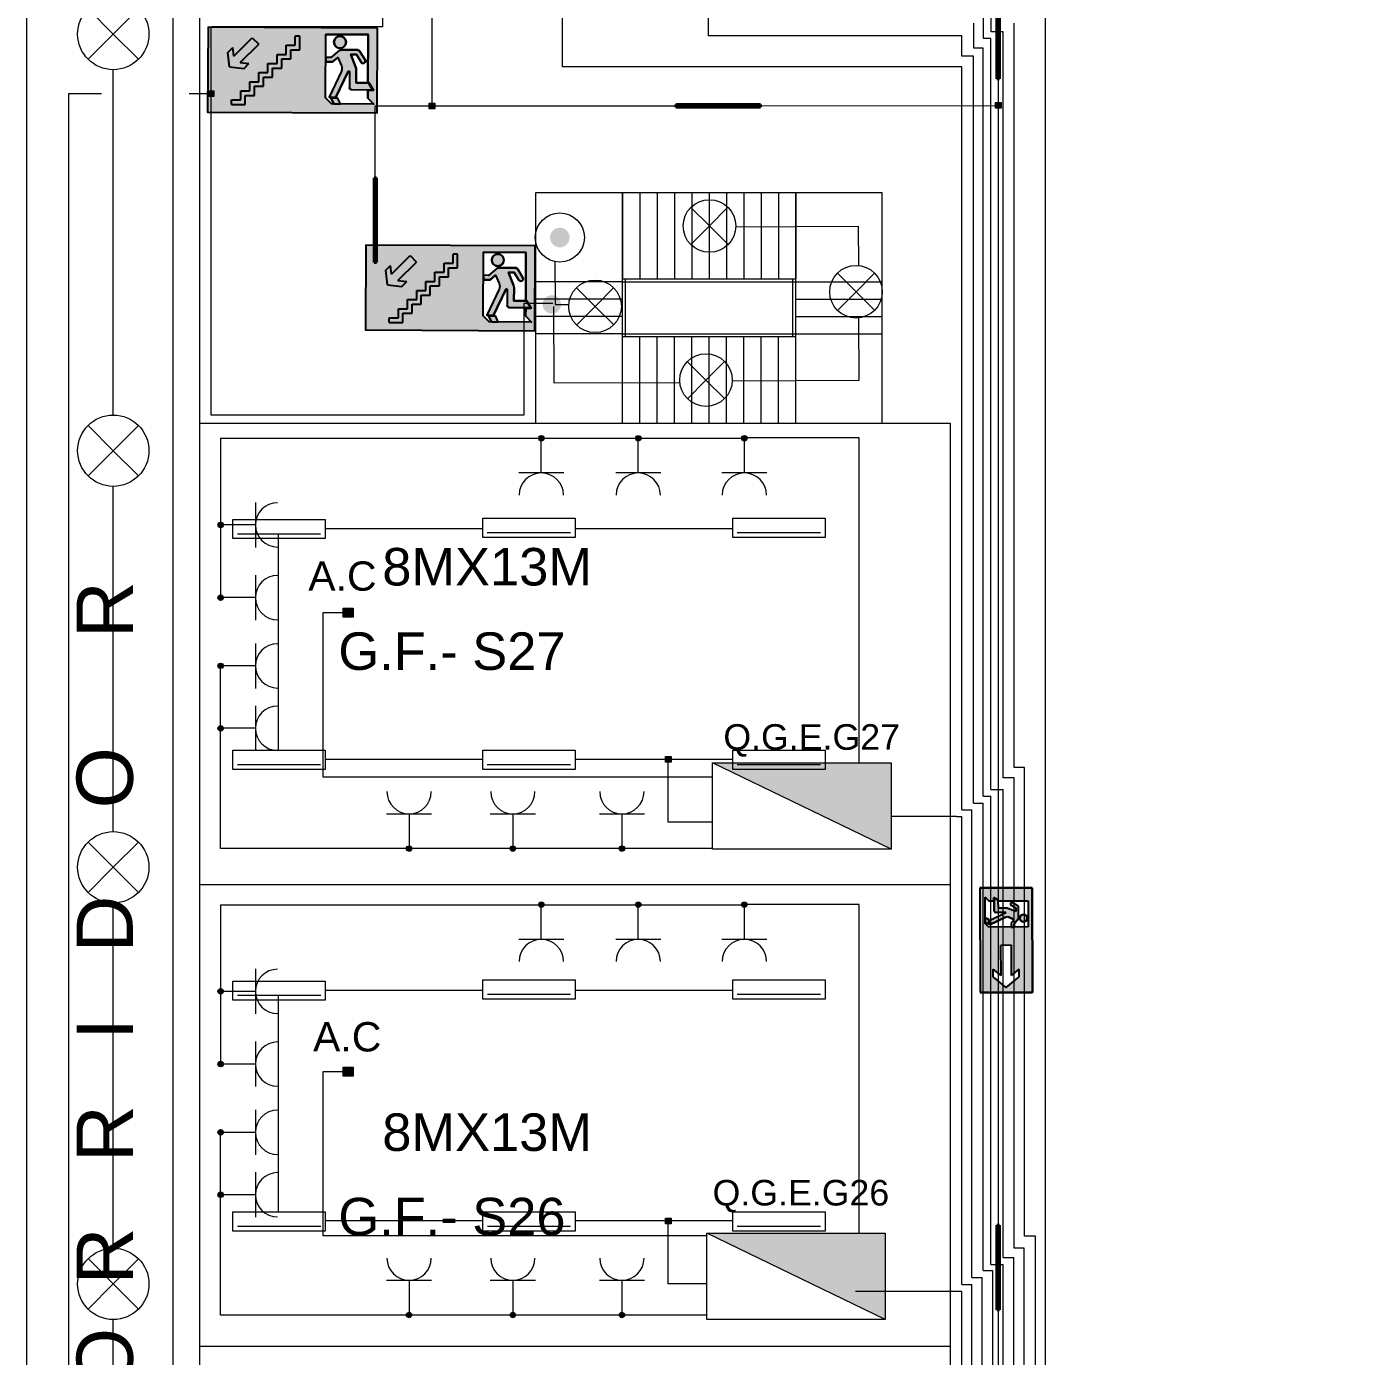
# Model space of a CAD drawing. Extents: x -17539 to 1421, y -3169 to 802964.
# Drawn here: x 50.13 to 73.29, y 329.2 to 352.24 of the extents above; entities that cross this region are included whole.
import ezdxf
from ezdxf.enums import TextEntityAlignment as Align

# ---------------------------------------------------------------- set-up
doc = ezdxf.new("R2010")
doc.units = 0
doc.header["$LTSCALE"] = 25
doc.header["$MEASUREMENT"] = 0
doc.linetypes.add('DASHED2', pattern=[0.375, 0.25, -0.125])
doc.layers.get('0').update_dxf_attribs({"lineweight": 9})
for name, color, linetype, lineweight in [('Iluminação', 10, 'Continuous', 9), ('Quadros', 50, 'Continuous', 9), ('www.cadblocksfree.com', 7, 'Continuous', 9)]:
    doc.layers.add(name, color=color, linetype=linetype, lineweight=lineweight)
doc.layers.add('Simbologia de Emergência', color=6, linetype='Continuous')
doc.layers.add('Tomadas', color=3, linetype='Continuous', lineweight=9, true_color=0x00f500)
doc.styles.add('ROMANS', font='arial.ttf')
doc.styles.get("Standard").update_dxf_attribs({"font": 'arial.ttf'})

# ---------------------------------------------------------------- blocks, each defined once
blk = doc.blocks.new('Iluminárias 1')
at = {"layer": 'Iluminação'}
blk.add_line((0.079, 0.079), (1.521, 0.079), dxfattribs=at)
blk.add_lwpolyline([(0, 0), (1.6, 0), (1.6, 0.332), (0, 0.332)], close=True, dxfattribs=at)
blk = doc.blocks.new('Ponto de Luz')
for q in [(-0.437, 0.437), (0.438, 0.436), (-0.438, -0.436), (0.437, -0.437)]:
    blk.add_line((0, 0), q)
blk.add_circle((0, 0), 0.618)
blk = doc.blocks.new('Luminária 4')
at = {"layer": 'Iluminação', "lineweight": 40}
for p, q in [((0.733, 0.043), (-0.734, 0.043)), ((-0.734, 0.043), (-0.734, 0)), ((-0.734, 0), (0.733, 0)), ((0.733, 0), (0.733, 0.043))]:
    blk.add_line(p, q, dxfattribs=at)
at = {"layer": 'Iluminação', "lineweight": 30}
blk.add_line((-0.667, 0.008), (0.679, 0.008), dxfattribs=at)
blk = doc.blocks.new('Caixa de Derivação')
at = {"layer": 'Iluminação'}
h = blk.add_hatch(color=256, dxfattribs=at)
h.dxf.hatch_style = 1
h.paths.add_polyline_path([(0.052, 0.051), (-0.048, 0.051), (-0.048, -0.049), (0.052, -0.049)])
blk.add_lwpolyline([(-0.048, 0.051), (0.052, 0.051), (0.052, -0.049), (-0.048, -0.049)], close=True, dxfattribs=at)
blk = doc.blocks.new('Parte Lima 2')
at = {"layer": 'Iluminação'}
for p, q in [((3.166, 56.778), (3.166, 54.871)), ((0.194, 53.708), (0.194, 54.871)), ((3.166, 54.871), (0.213, 54.871)), ((-1.703, 53.708), (-2.276, 53.708)), ((-2.276, 53.708), (-2.276, -11.552)), ((0.194, 53.708), (-0.187, 53.708)), ((0.194, 48.137), (0.194, 53.708)), ((6.112, 50.077), (5.614, 50.077)), ((5.614, 50.077), (5.614, 48.137)), ((5.614, 48.137), (0.194, 48.137))]:
    blk.add_line(p, q, dxfattribs=at)
blk.add_blockref('Caixa de Derivação', (0.188, 53.711), dxfattribs=at)
blk = doc.blocks.new('emergencia seta')
at = {"layer": 'Simbologia de Emergência'}
h = blk.add_hatch(color=98, dxfattribs=at)
h.paths.add_polyline_path([(1.001, 0.298), (0.094, 0.296), (-0.813, 0.294), (-0.811, -0.613), (1.003, -0.609)])
h.paths.add_polyline_path([(-0.131, -0.455), (-0.195, -0.52), (-0.649, -0.521), (-0.585, -0.456), (-0.585, -0.371), (-0.643, -0.371), (-0.595, -0.289), (-0.585, -0.289), (-0.587, 0.224), (-0.133, 0.225)], flags=16)
h.paths.add_polyline_path([(-0.372, -0.172, 0.038289), (-0.372, -0.171)], flags=0)
h.paths.add_polyline_path([(0.186, -0.248), (0.185, -0.067), (0.706, -0.066), (0.597, 0.07), (0.733, 0.07), (0.915, -0.156), (0.734, -0.383), (0.598, -0.383), (0.706, -0.247)], flags=16)
h.paths.add_polyline_path([(-0.349, 0.142, -1), (-0.221, 0.142, -1)], flags=0)
h.paths.add_polyline_path([(-0.188, -0.455), (-0.261, -0.455), (-0.291, -0.52), (-0.218, -0.52)], flags=16)
h.paths.add_polyline_path([(-0.3, -0.17, -0.215507), (-0.301, -0.11), (-0.263, -0.02), (-0.204, -0.069), (-0.132, -0.069), (-0.132, -0.021), (-0.187, -0.021), (-0.277, 0.054, 0.148058), (-0.294, 0.059), (-0.473, 0.059, 0.263654), (-0.498, 0.044), (-0.553, -0.048, 1), (-0.512, -0.072), (-0.462, 0.011), (-0.399, 0.011), (-0.454, -0.127, 0.095479), (-0.459, -0.154), (-0.459, -0.293), (-0.592, -0.294), (-0.635, -0.366), (-0.409, -0.366, 0.414214), (-0.386, -0.343), (-0.387, -0.173, -0.740976), (-0.372, -0.172), (-0.241, -0.446), (-0.169, -0.446)], flags=0)
for p, q in [((-0.813, 0.294), (1.001, 0.298)), ((-0.811, -0.613), (-0.813, 0.294)), ((1.001, 0.298), (1.003, -0.609)), ((1.001, 0.298), (1.001, 0.298)), ((1.001, 0.298), (1.003, -0.609)), ((1.001, 0.298), (1.001, 0.298))]:
    blk.add_line(p, q, dxfattribs=at)
at = {"layer": 'Simbologia de Emergência', "color": 7, "linetype": 'ByBlock', "lineweight": -2, "true_color": 0xffffff}
for p, q in [((1.001, 0.298), (-0.813, 0.294)), ((-0.813, 0.294), (-0.811, -0.613)), ((1.003, -0.609), (1.001, 0.298)), ((1.003, -0.609), (1.001, 0.298)), ((-0.587, 0.224), (-0.133, 0.225)), ((-0.587, 0.224), (-0.133, 0.225)), ((-0.587, 0.224), (-0.133, 0.225)), ((-0.585, -0.289), (-0.587, 0.224)), ((-0.585, -0.289), (-0.587, 0.224)), ((-0.585, -0.289), (-0.587, 0.224)), ((-0.498, 0.044), (-0.553, -0.048)), ((-0.498, 0.044), (-0.553, -0.048)), ((-0.498, 0.044), (-0.553, -0.048)), ((-0.512, -0.072), (-0.462, 0.011)), ((-0.512, -0.072), (-0.462, 0.011)), ((-0.512, -0.072), (-0.462, 0.011)), ((-0.294, 0.059), (-0.473, 0.059)), ((-0.294, 0.059), (-0.473, 0.059)), ((-0.294, 0.059), (-0.473, 0.059)), ((-0.462, 0.011), (-0.399, 0.011)), ((-0.462, 0.011), (-0.399, 0.011)), ((-0.462, 0.011), (-0.399, 0.011)), ((-0.399, 0.011), (-0.454, -0.127)), ((-0.399, 0.011), (-0.454, -0.127)), ((-0.399, 0.011), (-0.454, -0.127)), ((-0.349, 0.142), (-0.349, 0.142)), ((-0.277, 0.054), (-0.187, -0.021)), ((-0.277, 0.054), (-0.187, -0.021)), ((-0.187, -0.021), (-0.277, 0.054)), ((-0.133, 0.225), (-0.131, -0.455)), ((0.706, -0.066), (0.597, 0.07)), ((0.733, 0.07), (0.597, 0.07)), ((0.915, -0.156), (0.733, 0.07)), ((-0.459, -0.154), (-0.459, -0.293)), ((-0.459, -0.154), (-0.459, -0.293)), ((-0.459, -0.154), (-0.459, -0.293)), ((-0.387, -0.173), (-0.386, -0.343)), ((-0.387, -0.173), (-0.386, -0.343)), ((-0.386, -0.343), (-0.387, -0.173)), ((-0.372, -0.171), (-0.372, -0.172)), ((-0.372, -0.172), (-0.241, -0.446)), ((-0.372, -0.172), (-0.241, -0.446)), ((-0.372, -0.172), (-0.372, -0.172)), ((-0.372, -0.172), (-0.241, -0.446)), ((-0.263, -0.02), (-0.301, -0.11)), ((-0.263, -0.02), (-0.301, -0.11)), ((-0.301, -0.11), (-0.263, -0.02)), ((-0.3, -0.17), (-0.169, -0.446)), ((-0.3, -0.17), (-0.169, -0.446)), ((-0.169, -0.446), (-0.3, -0.17)), ((-0.263, -0.02), (-0.204, -0.069)), ((-0.263, -0.02), (-0.204, -0.069)), ((-0.263, -0.02), (-0.204, -0.069)), ((-0.263, -0.02), (-0.263, -0.02)), ((-0.204, -0.069), (-0.132, -0.069)), ((-0.204, -0.069), (-0.132, -0.069)), ((-0.204, -0.069), (-0.132, -0.069)), ((-0.187, -0.021), (-0.132, -0.021)), ((-0.187, -0.021), (-0.132, -0.021)), ((-0.132, -0.021), (-0.187, -0.021)), ((-0.132, -0.069), (-0.132, -0.021)), ((0.706, -0.066), (0.185, -0.067)), ((0.185, -0.067), (0.186, -0.248)), ((0.915, -0.156), (0.734, -0.383)), ((-0.585, -0.456), (-0.649, -0.521)), ((-0.585, -0.456), (-0.649, -0.521)), ((-0.649, -0.521), (-0.585, -0.456)), ((-0.595, -0.289), (-0.643, -0.371)), ((-0.595, -0.289), (-0.643, -0.371)), ((-0.643, -0.371), (-0.595, -0.289)), ((-0.585, -0.371), (-0.643, -0.371)), ((-0.585, -0.371), (-0.643, -0.371)), ((-0.585, -0.371), (-0.643, -0.371)), ((-0.592, -0.294), (-0.635, -0.366)), ((-0.592, -0.294), (-0.635, -0.366)), ((-0.592, -0.294), (-0.635, -0.366)), ((-0.409, -0.366), (-0.635, -0.366)), ((-0.409, -0.366), (-0.635, -0.366)), ((-0.635, -0.366), (-0.409, -0.366)), ((-0.585, -0.289), (-0.595, -0.289)), ((-0.585, -0.289), (-0.595, -0.289)), ((-0.595, -0.289), (-0.585, -0.289)), ((-0.459, -0.293), (-0.592, -0.294)), ((-0.459, -0.293), (-0.592, -0.294)), ((-0.459, -0.293), (-0.592, -0.294)), ((-0.585, -0.456), (-0.585, -0.371)), ((-0.585, -0.456), (-0.585, -0.371)), ((-0.585, -0.456), (-0.585, -0.371)), ((-0.291, -0.52), (-0.261, -0.455)), ((-0.291, -0.52), (-0.261, -0.455)), ((-0.261, -0.455), (-0.291, -0.52)), ((-0.188, -0.455), (-0.261, -0.455)), ((-0.188, -0.455), (-0.261, -0.455)), ((-0.188, -0.455), (-0.261, -0.455)), ((-0.169, -0.446), (-0.241, -0.446)), ((-0.169, -0.446), (-0.241, -0.446)), ((-0.241, -0.446), (-0.169, -0.446)), ((-0.218, -0.52), (-0.188, -0.455)), ((-0.218, -0.52), (-0.188, -0.455)), ((-0.218, -0.52), (-0.188, -0.455)), ((-0.131, -0.455), (-0.195, -0.52)), ((-0.131, -0.455), (-0.195, -0.52)), ((-0.131, -0.455), (-0.195, -0.52)), ((-0.188, -0.455), (-0.188, -0.455)), ((-0.131, -0.455), (-0.131, -0.455)), ((0.706, -0.247), (0.186, -0.248)), ((0.706, -0.247), (0.598, -0.383)), ((0.734, -0.383), (0.598, -0.383)), ((-0.811, -0.613), (1.003, -0.609)), ((-0.195, -0.52), (-0.649, -0.521)), ((-0.291, -0.52), (-0.218, -0.52))]:
    blk.add_line(p, q, dxfattribs=at)
blk.add_circle((-0.285, 0.142), 0.0645, dxfattribs=at)
blk.add_circle((-0.285, 0.142), 0.0645, dxfattribs=at)
for centre, radius, start, end in [((-0.473, 0.029), 0.0296, 90.1318, 149.2124), ((-0.473, 0.029), 0.0296, 90.1318, 149.2123), ((-0.473, 0.029), 0.0296, 90.1318, 149.2123), ((-0.285, 0.142), 0.0645, 0.1318, 180.1318), ((-0.285, 0.142), 0.0645, 180.1318, 0.1318), ((-0.294, 0.03), 0.0296, 56.444, 90.1318), ((-0.294, 0.03), 0.0296, 56.4442, 90.1318), ((-0.294, 0.03), 0.0296, 56.4442, 90.1318), ((-0.532, -0.06), 0.024, 149.2124, 329.2124), ((-0.532, -0.06), 0.024, 149.2123, 329.2123), ((-0.532, -0.06), 0.024, 149.2123, 329.2123), ((-0.387, -0.154), 0.0726, 158.3161, 180.1318), ((-0.387, -0.154), 0.0726, 158.3158, 180.1318), ((-0.387, -0.154), 0.0726, 158.3158, 180.1318), ((-0.379, -0.174), 0.00779, 21.0343, 167.1846), ((-0.379, -0.174), 0.00779, 21.0343, 167.1846), ((-0.379, -0.174), 0.00779, 21.0343, 167.1846), ((-0.379, -0.174), 0.00779, 21.0343, 29.8052), ((-0.234, -0.138), 0.0726, 156.7728, 205.4198), ((-0.234, -0.138), 0.0726, 156.7731, 205.4198), ((-0.234, -0.138), 0.0726, 156.7731, 205.4198), ((-0.409, -0.343), 0.0227, 270.1318, 0.1318), ((-0.409, -0.343), 0.0227, 270.1318, 0.1318), ((-0.409, -0.343), 0.0227, 270.1318, 0.1318)]:
    blk.add_arc(centre, radius, start, end, dxfattribs=at)
blk = doc.blocks.new('quadro eletrico')
h = blk.add_hatch(color=256)
h.dxf.hatch_style = 1
h.paths.add_polyline_path([(1.839, -0.788), (-1.457, 0.809), (-1.457, -0.788)])
blk.add_line((-1.457, 0.809), (1.839, -0.788))
blk.add_lwpolyline([(-1.457, 0.809), (1.839, 0.809), (1.839, -0.788), (-1.457, -0.788)], close=True)
blk = doc.blocks.new('Quadro')
at = {"xscale": 0.6593095434044552, "yscale": 0.6593095434044552, "zscale": 0.6593095434044552}
blk.add_blockref('quadro eletrico', (-0.091, 0.017), dxfattribs=at)
blk = doc.blocks.new('Tomada')
for p, q in [((0, 0.632), (0, 0)), ((0, 0), (-0.975, 0)), ((0, 0), (0, -0.632))]:
    blk.add_line(p, q)
blk.add_arc((0.622, 0), 0.622, 90, 270)
blk = doc.blocks.new('Emergencia escadas')
at = {"layer": 'Simbologia de Emergência'}
h = blk.add_hatch(color=98, dxfattribs=at)
h.paths.add_polyline_path([(0.851, -0.403), (0.847, 0.45), (-0.858, 0.442), (-0.854, -0.411)])
h.paths.add_polyline_path([(-0.335, -0.261), (-0.395, -0.322), (-0.821, -0.324), (-0.761, -0.263), (-0.762, -0.183), (-0.817, -0.183), (-0.771, -0.106), (-0.762, -0.106), (-0.764, 0.376), (-0.338, 0.378)], flags=16)
h.paths.add_polyline_path([(-0.541, 0.299, -1), (-0.42, 0.3, -1)], flags=0)
h.paths.add_polyline_path([(-0.388, -0.261), (-0.417, -0.322), (-0.485, -0.322), (-0.457, -0.261)], flags=0)
h.paths.add_polyline_path([(-0.37, -0.253), (-0.438, -0.253), (-0.562, 0.006, 0.863739), (-0.576, 0), (-0.575, -0.156, -0.414214), (-0.596, -0.178), (-0.809, -0.179), (-0.768, -0.11), (-0.643, -0.11), (-0.644, 0.021, -0.095479), (-0.639, 0.046), (-0.588, 0.176), (-0.647, 0.176), (-0.693, 0.098, -1), (-0.732, 0.121), (-0.681, 0.207, -0.263654), (-0.657, 0.221), (-0.479, 0.222), (-0.388, 0.146), (-0.337, 0.147), (-0.337, 0.102), (-0.404, 0.101), (-0.459, 0.147), (-0.495, 0.063, 0.215507), (-0.494, 0.007)], flags=0)
for p, q in [((-0.854, -0.411), (-0.858, 0.442)), ((-0.764, 0.376), (-0.338, 0.378)), ((-0.762, -0.106), (-0.764, 0.376)), ((-0.681, 0.207), (-0.732, 0.121)), ((-0.693, 0.098), (-0.647, 0.176)), ((-0.489, 0.222), (-0.657, 0.221)), ((-0.647, 0.176), (-0.588, 0.176)), ((-0.588, 0.176), (-0.639, 0.046)), ((-0.459, 0.147), (-0.495, 0.063)), ((-0.473, 0.217), (-0.388, 0.146)), ((-0.459, 0.147), (-0.404, 0.101)), ((-0.388, 0.146), (-0.337, 0.147)), ((-0.644, 0.021), (-0.643, -0.11)), ((-0.576, 0.004), (-0.575, -0.156)), ((-0.562, 0.005), (-0.438, -0.253)), ((-0.494, 0.007), (-0.37, -0.253)), ((-0.404, 0.101), (-0.337, 0.102)), ((-0.771, -0.106), (-0.817, -0.183)), ((-0.768, -0.11), (-0.809, -0.179)), ((-0.762, -0.106), (-0.771, -0.106)), ((-0.643, -0.11), (-0.768, -0.11)), ((-0.761, -0.263), (-0.821, -0.324)), ((-0.762, -0.183), (-0.817, -0.183)), ((-0.596, -0.178), (-0.809, -0.179)), ((-0.761, -0.263), (-0.762, -0.183)), ((-0.485, -0.322), (-0.457, -0.261)), ((-0.388, -0.261), (-0.457, -0.261)), ((-0.37, -0.253), (-0.438, -0.253)), ((-0.417, -0.322), (-0.388, -0.261)), ((-0.335, -0.261), (-0.395, -0.322)), ((0.851, -0.403), (-0.854, -0.411))]:
    blk.add_line(p, q, dxfattribs=at)
at = {"layer": 'Simbologia de Emergência', "color": 7, "true_color": 0xffffff}
for p, q in [((-0.077, 0.222), (-0.077, 0.36)), ((-0.077, 0.36), (-0.031, 0.36)), ((-0.031, 0.268), (-0.031, 0.36)), ((0.402, 0.344), (0.337, 0.28)), ((0.523, 0.094), (0.337, 0.28)), ((0.588, 0.158), (0.402, 0.344)), ((0.014, 0.222), (-0.077, 0.222)), ((0.06, 0.268), (-0.031, 0.268)), ((0.014, 0.131), (0.014, 0.222)), ((0.06, 0.177), (0.06, 0.268)), ((0.152, 0.177), (0.06, 0.177)), ((0.152, 0.085), (0.152, 0.177)), ((0.588, 0.158), (0.597, 0.246)), ((0.646, 0.197), (0.597, 0.246)), ((0.63, 0.052), (0.646, 0.197)), ((0.106, 0.131), (0.014, 0.131)), ((0.106, 0.039), (0.106, 0.131)), ((0.198, 0.039), (0.106, 0.039)), ((0.244, 0.085), (0.152, 0.085)), ((0.198, -0.053), (0.198, 0.039)), ((0.244, -0.007), (0.244, 0.085)), ((0.523, 0.094), (0.435, 0.084)), ((0.484, 0.035), (0.435, 0.084)), ((0.63, 0.052), (0.484, 0.035)), ((0.289, -0.053), (0.198, -0.053)), ((0.335, -0.007), (0.244, -0.007)), ((0.289, -0.144), (0.289, -0.053)), ((0.335, -0.098), (0.335, -0.007)), ((0.427, -0.098), (0.335, -0.098)), ((0.427, -0.19), (0.427, -0.098)), ((0.381, -0.144), (0.289, -0.144)), ((0.381, -0.236), (0.381, -0.144)), ((0.473, -0.236), (0.381, -0.236)), ((0.518, -0.19), (0.427, -0.19)), ((0.473, -0.327), (0.473, -0.236)), ((0.518, -0.282), (0.518, -0.19)), ((0.61, -0.327), (0.473, -0.327)), ((0.61, -0.281), (0.518, -0.282)), ((0.61, -0.327), (0.61, -0.281))]:
    blk.add_line(p, q, dxfattribs=at)
for points in [[(-0.858, 0.442), (0.847, 0.45), (0.851, -0.403), (-0.854, -0.411), (-0.858, 0.442)], [(-0.335, -0.261), (-0.338, 0.378), (-0.764, 0.376), (-0.762, -0.106), (-0.771, -0.106), (-0.817, -0.183), (-0.762, -0.183), (-0.761, -0.263), (-0.821, -0.324), (-0.395, -0.322), (-0.335, -0.261)], [(-0.457, -0.261), (-0.388, -0.261), (-0.417, -0.322), (-0.485, -0.322), (-0.457, -0.261)]]:
    blk.add_lwpolyline(points, close=True, dxfattribs=at)
for points in [[(-0.42, 0.3, 1), (-0.541, 0.299, 1), (-0.42, 0.3, 1)], [(-0.562, 0.005, 0.740976), (-0.576, 0.004), (-0.575, -0.156, -0.414214), (-0.596, -0.178), (-0.809, -0.179), (-0.768, -0.11), (-0.643, -0.11), (-0.644, 0.021, -0.095479), (-0.639, 0.046), (-0.588, 0.176), (-0.647, 0.176), (-0.693, 0.098, -1), (-0.732, 0.121), (-0.681, 0.207, -0.263654), (-0.657, 0.221), (-0.489, 0.222, -0.148058), (-0.473, 0.217), (-0.388, 0.146), (-0.337, 0.147), (-0.337, 0.102), (-0.404, 0.101), (-0.459, 0.147), (-0.495, 0.063, 0.215507), (-0.494, 0.007), (-0.37, -0.253), (-0.438, -0.253), (-0.562, 0.005, 0.740976)]]:
    blk.add_lwpolyline(points, format="xyb", close=True, dxfattribs=at)
at = {"layer": 'Simbologia de Emergência'}
blk.add_lwpolyline([(-0.562, 0.005, 0.038289), (-0.562, 0.006), (-0.562, 0.005, 0.038289)], format="xyb", close=True, dxfattribs=at)
blk.add_circle((-0.481, 0.299), 0.0606, dxfattribs=at)
for centre, radius, start, end in [((-0.657, 0.193), 0.0278, 90.2651, 149.3457), ((-0.489, 0.194), 0.0278, 56.5773, 90.2651), ((-0.713, 0.109), 0.0225, 149.3457, 329.3457), ((-0.576, 0.021), 0.0682, 158.4494, 180.2651), ((-0.568, 0.002), 0.00733, 21.1676, 167.3179), ((-0.432, 0.036), 0.0682, 156.9061, 205.5531), ((-0.596, -0.156), 0.0213, 270.2651, 0.2651)]:
    blk.add_arc(centre, radius, start, end, dxfattribs=at)

msp = doc.modelspace()

# ---------------------------------------------------------------- hatches: boundary and pattern name
at = {"layer": 'Iluminação'}
h = msp.add_hatch(color=256, dxfattribs=at)
h.dxf.hatch_style = 1
h.paths.add_polyline_path([(59.367, 348.757, 1), (59.369, 348.417, 1)])
h = msp.add_hatch(color=256, dxfattribs=at)
h.dxf.hatch_style = 1
h.paths.add_polyline_path([(59.229, 347.587, 1), (59.231, 347.268, 1)])
at = {"layer": 'Tomadas'}
h = msp.add_hatch(color=256, dxfattribs=at)
h.dxf.hatch_style = 1
h.paths.add_polyline_path([(59.095, 345.109, 1), (59.002, 345.109, 1)])
h = msp.add_hatch(color=256, dxfattribs=at)
h.dxf.hatch_style = 1
h.paths.add_polyline_path([(59.095, 345.109, 1), (59.002, 345.109, 1)])
h = msp.add_hatch(color=256, dxfattribs=at)
h.dxf.hatch_style = 1
h.paths.add_polyline_path([(59.095, 345.109, 1), (59.002, 345.109, 1)])
h = msp.add_hatch(color=256, dxfattribs=at)
h.dxf.hatch_style = 1
h.paths.add_polyline_path([(59.095, 345.109, 1), (59.002, 345.109, 1)])
h = msp.add_hatch(color=256, dxfattribs=at)
h.dxf.hatch_style = 1
h.paths.add_polyline_path([(60.775, 345.109, 1), (60.682, 345.109, 1)])
h = msp.add_hatch(color=256, dxfattribs=at)
h.dxf.hatch_style = 1
h.paths.add_polyline_path([(60.775, 345.109, 1), (60.682, 345.109, 1)])
h = msp.add_hatch(color=256, dxfattribs=at)
h.dxf.hatch_style = 1
h.paths.add_polyline_path([(60.775, 345.109, 1), (60.682, 345.109, 1)])
h = msp.add_hatch(color=256, dxfattribs=at)
h.dxf.hatch_style = 1
h.paths.add_polyline_path([(60.775, 345.109, 1), (60.682, 345.109, 1)])
h = msp.add_hatch(color=256, dxfattribs=at)
h.dxf.hatch_style = 1
h.paths.add_polyline_path([(62.519, 345.109, 1), (62.612, 345.109, 1)])
h = msp.add_hatch(color=256, dxfattribs=at)
h.dxf.hatch_style = 1
h.paths.add_polyline_path([(62.519, 345.109, 1), (62.612, 345.109, 1)])
h = msp.add_hatch(color=256, dxfattribs=at)
h.dxf.hatch_style = 1
h.paths.add_polyline_path([(62.519, 345.109, 1), (62.612, 345.109, 1)])
h = msp.add_hatch(color=256, dxfattribs=at)
h.dxf.hatch_style = 1
h.paths.add_polyline_path([(62.519, 345.109, 1), (62.612, 345.109, 1)])
h = msp.add_hatch(color=256, dxfattribs=at)
h.dxf.hatch_style = 1
h.paths.add_polyline_path([(53.54, 343.607, 1), (53.446, 343.607, 1)])
h = msp.add_hatch(color=256, dxfattribs=at)
h.dxf.hatch_style = 1
h.paths.add_polyline_path([(53.54, 343.607, 1), (53.446, 343.607, 1)])
h = msp.add_hatch(color=256, dxfattribs=at)
h.dxf.hatch_style = 1
h.paths.add_polyline_path([(53.54, 343.607, 1), (53.446, 343.607, 1)])
h = msp.add_hatch(color=256, dxfattribs=at)
h.dxf.hatch_style = 1
h.paths.add_polyline_path([(53.54, 343.607, 1), (53.446, 343.607, 1)])
h = msp.add_hatch(color=256, dxfattribs=at)
h.dxf.hatch_style = 1
h.paths.add_polyline_path([(53.54, 342.346, 1), (53.446, 342.346, 1)])
h = msp.add_hatch(color=256, dxfattribs=at)
h.dxf.hatch_style = 1
h.paths.add_polyline_path([(53.54, 342.346, 1), (53.446, 342.346, 1)])
h = msp.add_hatch(color=256, dxfattribs=at)
h.dxf.hatch_style = 1
h.paths.add_polyline_path([(53.54, 342.346, 1), (53.446, 342.346, 1)])
h = msp.add_hatch(color=256, dxfattribs=at)
h.dxf.hatch_style = 1
h.paths.add_polyline_path([(53.54, 342.346, 1), (53.446, 342.346, 1)])
h = msp.add_hatch(color=256, dxfattribs=at)
h.dxf.hatch_style = 1
h.paths.add_polyline_path([(55.614, 342.162), (55.614, 342.005), (55.788, 342.005), (55.788, 342.162)])
h = msp.add_hatch(color=256, dxfattribs=at)
h.dxf.hatch_style = 1
h.paths.add_polyline_path([(53.54, 341.164, 1), (53.446, 341.164, 1)])
h = msp.add_hatch(color=256, dxfattribs=at)
h.dxf.hatch_style = 1
h.paths.add_polyline_path([(53.54, 341.164, 1), (53.446, 341.164, 1)])
h = msp.add_hatch(color=256, dxfattribs=at)
h.dxf.hatch_style = 1
h.paths.add_polyline_path([(53.54, 341.164, 1), (53.446, 341.164, 1)])
h = msp.add_hatch(color=256, dxfattribs=at)
h.dxf.hatch_style = 1
h.paths.add_polyline_path([(53.54, 341.164, 1), (53.446, 341.164, 1)])
h = msp.add_hatch(color=256, dxfattribs=at)
h.dxf.hatch_style = 1
h.paths.add_polyline_path([(53.54, 340.082, 1), (53.446, 340.082, 1)])
h = msp.add_hatch(color=256, dxfattribs=at)
h.dxf.hatch_style = 1
h.paths.add_polyline_path([(53.54, 340.082, 1), (53.446, 340.082, 1)])
h = msp.add_hatch(color=256, dxfattribs=at)
h.dxf.hatch_style = 1
h.paths.add_polyline_path([(53.54, 340.082, 1), (53.446, 340.082, 1)])
h = msp.add_hatch(color=256, dxfattribs=at)
h.dxf.hatch_style = 1
h.paths.add_polyline_path([(53.54, 340.082, 1), (53.446, 340.082, 1)])
h = msp.add_hatch(color=256, dxfattribs=at)
h.dxf.hatch_style = 1
h.paths.add_polyline_path([(56.804, 337.998, 1), (56.71, 337.998, 1)])
h = msp.add_hatch(color=256, dxfattribs=at)
h.dxf.hatch_style = 1
h.paths.add_polyline_path([(56.804, 337.998, 1), (56.71, 337.998, 1)])
h = msp.add_hatch(color=256, dxfattribs=at)
h.dxf.hatch_style = 1
h.paths.add_polyline_path([(56.804, 337.998, 1), (56.71, 337.998, 1)])
h = msp.add_hatch(color=256, dxfattribs=at)
h.dxf.hatch_style = 1
h.paths.add_polyline_path([(56.804, 337.998, 1), (56.71, 337.998, 1)])
h = msp.add_hatch(color=256, dxfattribs=at)
h.dxf.hatch_style = 1
h.paths.add_polyline_path([(58.601, 337.998, 1), (58.508, 337.998, 1)])
h = msp.add_hatch(color=256, dxfattribs=at)
h.dxf.hatch_style = 1
h.paths.add_polyline_path([(58.601, 337.998, 1), (58.508, 337.998, 1)])
h = msp.add_hatch(color=256, dxfattribs=at)
h.dxf.hatch_style = 1
h.paths.add_polyline_path([(58.601, 337.998, 1), (58.508, 337.998, 1)])
h = msp.add_hatch(color=256, dxfattribs=at)
h.dxf.hatch_style = 1
h.paths.add_polyline_path([(58.601, 337.998, 1), (58.508, 337.998, 1)])
h = msp.add_hatch(color=256, dxfattribs=at)
h.dxf.hatch_style = 1
h.paths.add_polyline_path([(60.491, 337.998, 1), (60.398, 337.998, 1)])
h = msp.add_hatch(color=256, dxfattribs=at)
h.dxf.hatch_style = 1
h.paths.add_polyline_path([(60.491, 337.998, 1), (60.398, 337.998, 1)])
h = msp.add_hatch(color=256, dxfattribs=at)
h.dxf.hatch_style = 1
h.paths.add_polyline_path([(60.491, 337.998, 1), (60.398, 337.998, 1)])
h = msp.add_hatch(color=256, dxfattribs=at)
h.dxf.hatch_style = 1
h.paths.add_polyline_path([(60.491, 337.998, 1), (60.398, 337.998, 1)])
h = msp.add_hatch(color=256, dxfattribs=at)
h.dxf.hatch_style = 1
h.paths.add_polyline_path([(59.095, 337.024, 1), (59.002, 337.024, 1)])
h = msp.add_hatch(color=256, dxfattribs=at)
h.dxf.hatch_style = 1
h.paths.add_polyline_path([(59.095, 337.024, 1), (59.002, 337.024, 1)])
h = msp.add_hatch(color=256, dxfattribs=at)
h.dxf.hatch_style = 1
h.paths.add_polyline_path([(59.095, 337.024, 1), (59.002, 337.024, 1)])
h = msp.add_hatch(color=256, dxfattribs=at)
h.dxf.hatch_style = 1
h.paths.add_polyline_path([(59.095, 337.024, 1), (59.002, 337.024, 1)])
h = msp.add_hatch(color=256, dxfattribs=at)
h.dxf.hatch_style = 1
h.paths.add_polyline_path([(60.775, 337.024, 1), (60.682, 337.024, 1)])
h = msp.add_hatch(color=256, dxfattribs=at)
h.dxf.hatch_style = 1
h.paths.add_polyline_path([(60.775, 337.024, 1), (60.682, 337.024, 1)])
h = msp.add_hatch(color=256, dxfattribs=at)
h.dxf.hatch_style = 1
h.paths.add_polyline_path([(60.775, 337.024, 1), (60.682, 337.024, 1)])
h = msp.add_hatch(color=256, dxfattribs=at)
h.dxf.hatch_style = 1
h.paths.add_polyline_path([(60.775, 337.024, 1), (60.682, 337.024, 1)])
h = msp.add_hatch(color=256, dxfattribs=at)
h.dxf.hatch_style = 1
h.paths.add_polyline_path([(62.519, 337.024, 1), (62.612, 337.024, 1)])
h = msp.add_hatch(color=256, dxfattribs=at)
h.dxf.hatch_style = 1
h.paths.add_polyline_path([(62.519, 337.024, 1), (62.612, 337.024, 1)])
h = msp.add_hatch(color=256, dxfattribs=at)
h.dxf.hatch_style = 1
h.paths.add_polyline_path([(62.519, 337.024, 1), (62.612, 337.024, 1)])
h = msp.add_hatch(color=256, dxfattribs=at)
h.dxf.hatch_style = 1
h.paths.add_polyline_path([(62.519, 337.024, 1), (62.612, 337.024, 1)])
h = msp.add_hatch(color=256, dxfattribs=at)
h.dxf.hatch_style = 1
h.paths.add_polyline_path([(53.54, 335.523, 1), (53.446, 335.523, 1)])
h = msp.add_hatch(color=256, dxfattribs=at)
h.dxf.hatch_style = 1
h.paths.add_polyline_path([(53.54, 335.523, 1), (53.446, 335.523, 1)])
h = msp.add_hatch(color=256, dxfattribs=at)
h.dxf.hatch_style = 1
h.paths.add_polyline_path([(53.54, 335.523, 1), (53.446, 335.523, 1)])
h = msp.add_hatch(color=256, dxfattribs=at)
h.dxf.hatch_style = 1
h.paths.add_polyline_path([(53.54, 335.523, 1), (53.446, 335.523, 1)])
h = msp.add_hatch(color=256, dxfattribs=at)
h.dxf.hatch_style = 1
h.paths.add_polyline_path([(53.54, 334.262, 1), (53.446, 334.262, 1)])
h = msp.add_hatch(color=256, dxfattribs=at)
h.dxf.hatch_style = 1
h.paths.add_polyline_path([(53.54, 334.262, 1), (53.446, 334.262, 1)])
h = msp.add_hatch(color=256, dxfattribs=at)
h.dxf.hatch_style = 1
h.paths.add_polyline_path([(53.54, 334.262, 1), (53.446, 334.262, 1)])
h = msp.add_hatch(color=256, dxfattribs=at)
h.dxf.hatch_style = 1
h.paths.add_polyline_path([(53.54, 334.262, 1), (53.446, 334.262, 1)])
h = msp.add_hatch(color=256, dxfattribs=at)
h.dxf.hatch_style = 1
h.paths.add_polyline_path([(55.614, 334.21), (55.614, 334.053), (55.788, 334.053), (55.788, 334.21)])
h = msp.add_hatch(color=256, dxfattribs=at)
h.dxf.hatch_style = 1
h.paths.add_polyline_path([(53.54, 333.08, 1), (53.446, 333.08, 1)])
h = msp.add_hatch(color=256, dxfattribs=at)
h.dxf.hatch_style = 1
h.paths.add_polyline_path([(53.54, 333.08, 1), (53.446, 333.08, 1)])
h = msp.add_hatch(color=256, dxfattribs=at)
h.dxf.hatch_style = 1
h.paths.add_polyline_path([(53.54, 333.08, 1), (53.446, 333.08, 1)])
h = msp.add_hatch(color=256, dxfattribs=at)
h.dxf.hatch_style = 1
h.paths.add_polyline_path([(53.54, 333.08, 1), (53.446, 333.08, 1)])
h = msp.add_hatch(color=256, dxfattribs=at)
h.dxf.hatch_style = 1
h.paths.add_polyline_path([(53.54, 331.998, 1), (53.446, 331.998, 1)])
h = msp.add_hatch(color=256, dxfattribs=at)
h.dxf.hatch_style = 1
h.paths.add_polyline_path([(53.54, 331.998, 1), (53.446, 331.998, 1)])
h = msp.add_hatch(color=256, dxfattribs=at)
h.dxf.hatch_style = 1
h.paths.add_polyline_path([(53.54, 331.998, 1), (53.446, 331.998, 1)])
h = msp.add_hatch(color=256, dxfattribs=at)
h.dxf.hatch_style = 1
h.paths.add_polyline_path([(53.54, 331.998, 1), (53.446, 331.998, 1)])
h = msp.add_hatch(color=256, dxfattribs=at)
h.dxf.hatch_style = 1
h.paths.add_polyline_path([(56.804, 329.914, 1), (56.71, 329.914, 1)])
h = msp.add_hatch(color=256, dxfattribs=at)
h.dxf.hatch_style = 1
h.paths.add_polyline_path([(56.804, 329.914, 1), (56.71, 329.914, 1)])
h = msp.add_hatch(color=256, dxfattribs=at)
h.dxf.hatch_style = 1
h.paths.add_polyline_path([(56.804, 329.914, 1), (56.71, 329.914, 1)])
h = msp.add_hatch(color=256, dxfattribs=at)
h.dxf.hatch_style = 1
h.paths.add_polyline_path([(56.804, 329.914, 1), (56.71, 329.914, 1)])
h = msp.add_hatch(color=256, dxfattribs=at)
h.dxf.hatch_style = 1
h.paths.add_polyline_path([(58.601, 329.914, 1), (58.508, 329.914, 1)])
h = msp.add_hatch(color=256, dxfattribs=at)
h.dxf.hatch_style = 1
h.paths.add_polyline_path([(58.601, 329.914, 1), (58.508, 329.914, 1)])
h = msp.add_hatch(color=256, dxfattribs=at)
h.dxf.hatch_style = 1
h.paths.add_polyline_path([(58.601, 329.914, 1), (58.508, 329.914, 1)])
h = msp.add_hatch(color=256, dxfattribs=at)
h.dxf.hatch_style = 1
h.paths.add_polyline_path([(58.601, 329.914, 1), (58.508, 329.914, 1)])
h = msp.add_hatch(color=256, dxfattribs=at)
h.dxf.hatch_style = 1
h.paths.add_polyline_path([(60.491, 329.914, 1), (60.398, 329.914, 1)])
h = msp.add_hatch(color=256, dxfattribs=at)
h.dxf.hatch_style = 1
h.paths.add_polyline_path([(60.491, 329.914, 1), (60.398, 329.914, 1)])
h = msp.add_hatch(color=256, dxfattribs=at)
h.dxf.hatch_style = 1
h.paths.add_polyline_path([(60.491, 329.914, 1), (60.398, 329.914, 1)])
h = msp.add_hatch(color=256, dxfattribs=at)
h.dxf.hatch_style = 1
h.paths.add_polyline_path([(60.491, 329.914, 1), (60.398, 329.914, 1)])

# ---------------------------------------------------------------- linework, layer by layer
at = {"layer": 'Iluminação'}
for p, q in [((52.664, 356.076), (52.664, 285.468)), ((57.152, 353.569), (57.152, 350.866)), ((51.633, 345.511), (51.633, 351.495)), ((66.963, 351.335), (66.963, 331.472)), ((56.172, 349.623), (56.172, 350.866)), ((61.379, 350.866), (56.172, 350.866)), ((62.846, 350.869), (66.963, 350.876)), ((62.416, 348.775), (64.539, 348.785)), ((64.539, 348.785), (64.543, 348.1)), ((59.283, 348.169), (59.286, 347.427)), ((59.261, 347.389), (59.267, 346.066)), ((59.286, 347.427), (59.525, 347.428)), ((64.552, 346.116), (64.547, 347.193)), ((59.267, 346.066), (61.447, 346.077)), ((62.356, 346.105), (64.552, 346.116)), ((51.633, 338.291), (51.633, 344.275)), ((54.494, 339.702), (54.494, 343.449)), ((55.304, 343.545), (58.034, 343.545)), ((59.634, 343.545), (62.364, 343.545)), ((58.034, 339.544), (55.304, 339.544)), ((62.364, 339.544), (59.634, 339.544)), ((61.248, 338.457), (61.248, 339.544)), ((62.016, 338.457), (61.248, 338.457)), ((51.633, 331.071), (51.633, 337.055)), ((55.304, 335.545), (58.034, 335.545)), ((59.634, 335.545), (62.364, 335.545)), ((54.494, 331.702), (54.494, 335.449)), ((58.034, 331.544), (55.304, 331.544)), ((62.364, 331.544), (59.634, 331.544)), ((61.248, 330.457), (61.248, 331.544)), ((61.915, 330.457), (61.248, 330.457)), ((66.963, 330.005), (66.963, 310.142)), ((51.633, 323.851), (51.633, 329.835))]:
    msp.add_line(p, q, dxfattribs=at)
msp.add_circle((59.368, 348.587), 0.426, dxfattribs=at)
at = {"layer": 'Quadros'}
for p, q in [((59.416, 351.543), (59.416, 352.49)), ((61.942, 352.08), (61.942, 352.452)), ((66.706, 352.038), (66.706, 352.432)), ((66.842, 352.151), (66.842, 352.531)), ((66.539, 351.869), (66.539, 352.301)), ((67.239, 339.4), (67.239, 352.301)), ((66.331, 352.08), (61.942, 352.08)), ((66.331, 351.729), (66.331, 352.08)), ((66.838, 352.038), (66.706, 352.038)), ((66.838, 350.786), (66.838, 352.038)), ((67.047, 352.151), (66.842, 352.151)), ((67.047, 339.224), (67.047, 352.151)), ((66.533, 351.729), (66.331, 351.729)), ((66.533, 350.786), (66.533, 351.729)), ((66.703, 351.869), (66.539, 351.869)), ((66.703, 350.786), (66.703, 351.869)), ((66.336, 351.543), (59.416, 351.543)), ((66.336, 338.671), (66.336, 351.543)), ((66.533, 338.784), (66.533, 350.786)), ((66.703, 338.904), (66.703, 350.786)), ((66.838, 340.532), (66.838, 350.786)), ((66.838, 339.024), (66.838, 340.532)), ((67.239, 339.224), (67.047, 339.224)), ((67.418, 339.4), (67.239, 339.4)), ((67.239, 331.075), (67.239, 339.224)), ((67.418, 331.282), (67.418, 339.4)), ((66.838, 339.024), (67.047, 339.024)), ((67.047, 331.026), (67.047, 339.024)), ((66.533, 338.784), (66.703, 338.784)), ((66.703, 338.904), (66.838, 338.904)), ((66.703, 330.684), (66.703, 338.784)), ((66.838, 330.792), (66.838, 338.904)), ((66.241, 338.551), (65.109, 338.551)), ((66.241, 338.551), (66.336, 338.551)), ((66.336, 338.671), (66.507, 338.671)), ((66.336, 330.442), (66.336, 338.551)), ((66.507, 330.562), (66.507, 338.671)), ((67.61, 331.282), (67.418, 331.282)), ((67.61, 323.766), (67.61, 331.282)), ((67.047, 330.912), (67.047, 331.026)), ((67.047, 330.912), (67.235, 330.912)), ((67.235, 323.356), (67.235, 330.912)), ((67.412, 331.075), (67.239, 331.075)), ((67.412, 323.592), (67.412, 331.075)), ((66.703, 330.684), (66.869, 330.684)), ((66.838, 330.792), (67.008, 330.792)), ((66.869, 323.118), (66.869, 330.684)), ((67.008, 330.792), (67.047, 330.792)), ((67.047, 323.236), (67.047, 330.792)), ((66.336, 330.442), (66.507, 330.442)), ((66.507, 330.562), (66.687, 330.562)), ((66.507, 322.876), (66.507, 330.442)), ((66.687, 322.996), (66.687, 330.562)), ((66.336, 330.322), (64.493, 330.322)), ((66.336, 322.756), (66.336, 330.322))]:
    msp.add_line(p, q, dxfattribs=at)
at = {"layer": 'Tomadas'}
for p, q in [((59.416, 351.543), (59.416, 352.49)), ((61.942, 352.08), (61.942, 352.452)), ((66.331, 352.08), (61.942, 352.08)), ((66.331, 351.729), (66.331, 352.08)), ((66.533, 351.729), (66.331, 351.729)), ((66.533, 350.786), (66.533, 351.729)), ((66.336, 351.543), (59.416, 351.543)), ((66.336, 338.671), (66.336, 351.543)), ((66.533, 338.784), (66.533, 350.786)), ((53.493, 345.109), (62.566, 345.109)), ((53.493, 345.109), (62.566, 345.109)), ((53.493, 345.109), (62.566, 345.109)), ((53.493, 345.109), (62.566, 345.109)), ((53.493, 345.109), (53.493, 342.339)), ((64.553, 345.114), (62.563, 345.114)), ((64.553, 339.486), (64.553, 345.114)), ((55.271, 339.236), (55.271, 342.089)), ((55.271, 342.089), (55.686, 342.089)), ((53.493, 337.998), (53.493, 341.164)), ((53.493, 337.998), (53.493, 341.164)), ((53.493, 337.998), (53.493, 341.151)), ((53.493, 337.998), (53.493, 341.151)), ((62.02, 339.236), (55.271, 339.236)), ((66.533, 338.784), (66.703, 338.784)), ((66.703, 330.684), (66.703, 338.784)), ((66.336, 338.671), (66.507, 338.671)), ((66.507, 330.562), (66.507, 338.671)), ((61.731, 337.998), (53.493, 337.998)), ((61.731, 337.998), (53.493, 337.998)), ((61.731, 337.998), (53.493, 337.998)), ((62.017, 337.998), (53.493, 337.998)), ((53.493, 337.024), (62.566, 337.024)), ((53.493, 337.024), (62.566, 337.024)), ((53.493, 337.024), (62.566, 337.024)), ((53.493, 337.024), (62.566, 337.024)), ((53.493, 337.024), (53.493, 334.255)), ((64.553, 337.03), (62.563, 337.03)), ((64.553, 331.335), (64.553, 337.03)), ((55.271, 331.284), (55.271, 334.137)), ((55.271, 334.137), (55.686, 334.137)), ((53.493, 329.914), (53.493, 333.08)), ((53.493, 329.914), (53.493, 333.08)), ((53.493, 329.914), (53.493, 333.067)), ((53.493, 329.914), (53.493, 333.067)), ((61.913, 331.284), (55.271, 331.284)), ((66.703, 330.684), (66.869, 330.684)), ((66.869, 323.118), (66.869, 330.684)), ((66.507, 330.562), (66.687, 330.562)), ((66.687, 322.996), (66.687, 330.562)), ((61.919, 329.914), (53.493, 329.914)), ((61.919, 329.914), (53.493, 329.914)), ((61.919, 329.914), (53.493, 329.914)), ((61.919, 329.914), (53.493, 329.914))]:
    msp.add_line(p, q, dxfattribs=at)
for points in [[(55.614, 342.162), (55.788, 342.162), (55.788, 342.005), (55.614, 342.005)], [(55.614, 334.21), (55.788, 334.21), (55.788, 334.053), (55.614, 334.053)]]:
    msp.add_lwpolyline(points, close=True, dxfattribs=at)
for centre in [(59.048, 345.109), (59.048, 345.109), (59.048, 345.109), (59.048, 345.109), (60.728, 345.109), (60.728, 345.109), (60.728, 345.109), (60.728, 345.109), (62.566, 345.109), (62.566, 345.109), (62.566, 345.109), (62.566, 345.109), (53.493, 343.607), (53.493, 343.607), (53.493, 343.607), (53.493, 343.607), (53.493, 342.346), (53.493, 342.346), (53.493, 342.346), (53.493, 342.346), (53.493, 341.164), (53.493, 341.164), (53.493, 341.164), (53.493, 341.164), (53.493, 340.082), (53.493, 340.082), (53.493, 340.082), (53.493, 340.082), (56.757, 337.998), (56.757, 337.998), (56.757, 337.998), (56.757, 337.998), (58.555, 337.998), (58.555, 337.998), (58.555, 337.998), (58.555, 337.998), (60.445, 337.998), (60.445, 337.998), (60.445, 337.998), (60.445, 337.998), (59.048, 337.024), (59.048, 337.024), (59.048, 337.024), (59.048, 337.024), (60.728, 337.024), (60.728, 337.024), (60.728, 337.024), (60.728, 337.024), (62.566, 337.024), (62.566, 337.024), (62.566, 337.024), (62.566, 337.024), (53.493, 335.523), (53.493, 335.523), (53.493, 335.523), (53.493, 335.523), (53.493, 334.262), (53.493, 334.262), (53.493, 334.262), (53.493, 334.262), (53.493, 333.08), (53.493, 333.08), (53.493, 333.08), (53.493, 333.08), (53.493, 331.998), (53.493, 331.998), (53.493, 331.998), (53.493, 331.998), (56.757, 329.914), (56.757, 329.914), (56.757, 329.914), (56.757, 329.914), (58.555, 329.914), (58.555, 329.914), (58.555, 329.914), (58.555, 329.914), (60.445, 329.914), (60.445, 329.914), (60.445, 329.914), (60.445, 329.914)]:
    msp.add_circle(centre, 0.0466, dxfattribs=at)
at = {"layer": 'www.cadblocksfree.com'}
for p, q in [((50.133, 267.369), (50.133, 411.369)), ((53.133, 267.369), (53.133, 408.369)), ((58.955, 345.369), (58.955, 349.369)), ((58.955, 349.369), (64.955, 349.369)), ((64.955, 345.369), (64.955, 349.369)), ((64.955, 345.369), (64.955, 349.254)), ((53.133, 345.369), (62.133, 345.369)), ((62.133, 345.369), (66.133, 345.369)), ((66.133, 345.369), (66.133, 297.369)), ((66.133, 337.369), (53.133, 337.369)), ((66.133, 329.369), (53.133, 329.369))]:
    msp.add_line(p, q, dxfattribs=at)
at = {"layer": 'www.cadblocksfree.com', "linetype": 'DASHED2', "ltscale": 10}
msp.add_line((67.783, 316.369), (67.783, 374.052), dxfattribs=at)
at = {"layer": 'www.cadblocksfree.com', "color": 4}
for p, q in [((60.455, 349.369), (60.455, 347.869)), ((60.455, 347.869), (60.455, 349.369)), ((60.755, 349.369), (60.755, 347.869)), ((61.055, 349.369), (61.055, 347.869)), ((61.355, 349.369), (61.355, 347.869)), ((61.655, 349.369), (61.655, 347.869)), ((61.955, 349.369), (61.955, 347.869)), ((62.255, 349.369), (62.255, 347.869)), ((62.555, 349.369), (62.555, 347.869)), ((62.855, 349.369), (62.855, 347.869)), ((63.155, 349.369), (63.155, 347.869)), ((63.455, 349.369), (63.455, 347.869)), ((63.455, 349.369), (63.455, 347.869)), ((63.455, 347.869), (63.455, 349.369)), ((60.455, 347.82), (58.955, 347.82)), ((60.455, 346.869), (60.455, 347.869)), ((60.455, 347.869), (63.455, 347.869)), ((60.455, 347.819), (63.455, 347.819)), ((60.505, 346.869), (60.505, 347.869)), ((63.405, 346.869), (63.405, 347.869)), ((63.455, 346.869), (63.455, 347.869)), ((63.455, 347.82), (64.955, 347.82)), ((60.455, 347.52), (58.955, 347.52)), ((63.455, 347.52), (64.955, 347.52)), ((60.455, 347.22), (58.955, 347.22)), ((63.455, 347.22), (64.955, 347.22)), ((60.455, 346.92), (58.955, 346.92)), ((60.455, 346.919), (63.455, 346.919)), ((60.455, 346.869), (63.455, 346.869)), ((60.455, 345.369), (60.455, 346.869)), ((60.755, 345.369), (60.755, 346.869)), ((61.055, 345.369), (61.055, 346.869)), ((61.355, 345.369), (61.355, 346.869)), ((61.655, 345.369), (61.655, 346.869)), ((61.955, 345.369), (61.955, 346.869)), ((62.255, 345.369), (62.255, 346.869)), ((62.555, 345.369), (62.555, 346.869)), ((62.855, 345.369), (62.855, 346.869)), ((63.155, 345.369), (63.155, 346.869)), ((63.455, 346.92), (64.955, 346.92)), ((63.455, 345.369), (63.455, 346.869)), ((63.455, 345.369), (63.455, 346.869))]:
    msp.add_line(p, q, dxfattribs=at)
at = {"layer": 'www.cadblocksfree.com'}
msp.add_lwpolyline([(237.133, 364.369), (97.133, 364.369), (97.133, 267.369), (50.133, 267.369), (50.133, 411.369), (237.133, 411.369)], close=True, dxfattribs=at)

# ---------------------------------------------------------------- block references
at = {"layer": 'Iluminação'}
for name, p in [('Parte Lima 2', (53.133, 297.369)), ('Caixa de Derivação', (57.152, 350.866)), ('Luminária 4', (62.112, 350.847)), ('Caixa de Derivação', (66.963, 350.876)), ('Caixa de Derivação', (61.248, 339.544)), ('Caixa de Derivação', (61.248, 331.544))]:
    msp.add_blockref(name, p, dxfattribs=at)
for name, p, rotation in [('Ponto de Luz', (51.633, 352.113), 90), ('Luminária 4', (66.942, 352.068), 270), ('Luminária 4', (56.193, 348.89), 90), ('Ponto de Luz', (51.633, 344.893), 90), ('Ponto de Luz', (51.633, 337.673), 90), ('Luminária 4', (66.942, 330.738), 270), ('Ponto de Luz', (51.633, 330.453), 90)]:
    msp.add_blockref(name, p, dxfattribs=dict(at, rotation=rotation))
at = {"layer": 'Iluminação', "xscale": 0.7374665747829442, "yscale": 0.7374665747829442, "zscale": 0.7374665747829442, "rotation": 90.27570662630696}
for p in [(61.961, 348.787), (64.5, 347.647), (59.979, 347.394), (61.901, 346.117)]:
    msp.add_blockref('Ponto de Luz', p, dxfattribs=at)
at = {"layer": 'Iluminação', "xscale": -1}
for p in [(55.304, 343.37), (59.634, 343.39), (63.964, 343.39), (55.304, 339.37), (59.634, 339.37), (63.964, 339.37), (55.305, 335.37), (59.635, 335.39), (63.965, 335.39), (55.305, 331.37), (59.635, 331.37), (63.965, 331.37)]:
    msp.add_blockref('Iluminárias 1', p, dxfattribs=at)
at = {"layer": 'Quadros', "xscale": 1.422900023054062, "yscale": 1.422900023054062, "zscale": 1.422900023054062, "rotation": 180}
for p in [(63.612, 338.77), (63.511, 330.62)]:
    msp.add_blockref('Quadro', p, dxfattribs=at)
at = {"layer": 'Simbologia de Emergência', "xscale": -1.722501125458514, "yscale": 1.722501125458514, "zscale": 1.722501125458514}
for p in [(54.733, 351.456), (57.466, 347.68)]:
    msp.add_blockref('Emergencia escadas', p, dxfattribs=at)
at = {"layer": 'Simbologia de Emergência', "rotation": 270}
msp.add_blockref('emergencia seta', (67.259, 336.506), dxfattribs=at)
at = {"layer": 'Tomadas', "xscale": 0.6170314054757464, "yscale": 0.6170314054757464, "zscale": 0.6170314054757464}
for p, rotation in [((59.048, 344.507), 270), ((59.048, 344.507), 270), ((59.048, 344.507), 270), ((59.048, 344.507), 270), ((60.728, 344.507), 270), ((60.728, 344.507), 270), ((60.728, 344.507), 270), ((60.728, 344.507), 270), ((62.566, 344.507), 270), ((62.566, 344.507), 270), ((62.566, 344.507), 270), ((62.566, 344.507), 270), ((56.757, 338.6), 89.99999999999999), ((56.757, 338.6), 89.99999999999999), ((56.757, 338.6), 89.99999999999999), ((56.757, 338.6), 89.99999999999999), ((58.555, 338.6), 89.99999999999999), ((58.555, 338.6), 89.99999999999999), ((58.555, 338.6), 89.99999999999999), ((58.555, 338.6), 89.99999999999999), ((60.445, 338.6), 89.99999999999999), ((60.445, 338.6), 89.99999999999999), ((60.445, 338.6), 89.99999999999999), ((60.445, 338.6), 89.99999999999999), ((59.048, 336.423), 270), ((59.048, 336.423), 270), ((59.048, 336.423), 270), ((59.048, 336.423), 270), ((60.728, 336.423), 270), ((60.728, 336.423), 270), ((60.728, 336.423), 270), ((60.728, 336.423), 270), ((62.566, 336.423), 270), ((62.566, 336.423), 270), ((62.566, 336.423), 270), ((62.566, 336.423), 270), ((56.757, 330.516), 89.99999999999999), ((56.757, 330.516), 89.99999999999999), ((56.757, 330.516), 89.99999999999999), ((56.757, 330.516), 89.99999999999999), ((58.555, 330.516), 89.99999999999999), ((58.555, 330.516), 89.99999999999999), ((58.555, 330.516), 89.99999999999999), ((58.555, 330.516), 89.99999999999999), ((60.445, 330.516), 89.99999999999999), ((60.445, 330.516), 89.99999999999999), ((60.445, 330.516), 89.99999999999999), ((60.445, 330.516), 89.99999999999999)]:
    msp.add_blockref('Tomada', p, dxfattribs=dict(at, rotation=rotation))
for p in [(54.094, 343.607), (54.094, 343.607), (54.094, 343.607), (54.094, 343.607), (54.094, 342.346), (54.094, 342.346), (54.094, 342.346), (54.094, 342.346), (54.094, 341.164), (54.094, 341.164), (54.094, 341.164), (54.094, 341.164), (54.094, 340.082), (54.094, 340.082), (54.094, 340.082), (54.094, 340.082), (54.094, 335.523), (54.094, 335.523), (54.094, 335.523), (54.094, 335.523), (54.094, 334.262), (54.094, 334.262), (54.094, 334.262), (54.094, 334.262), (54.094, 333.08), (54.094, 333.08), (54.094, 333.08), (54.094, 333.08), (54.094, 331.998), (54.094, 331.998), (54.094, 331.998), (54.094, 331.998)]:
    msp.add_blockref('Tomada', p, dxfattribs=at)

# ---------------------------------------------------------------- texts
at = {"layer": 'Quadros', "char_height": 0.4429, "width": 3.46617, "attachment_point": 1}
for s, insert in [('Q.G.E.G27', (62.202, 340.153)), ('Q.G.E.G26', (62.015, 332.255))]:
    msp.add_mtext(s, dxfattribs=dict(at, insert=insert))
at = {"layer": 'Tomadas', "char_height": 0.5082, "width": 1.05584, "attachment_point": 1}
for insert in [(55.011, 342.974), (55.094, 334.99)]:
    msp.add_mtext('A.C', dxfattribs=dict(at, insert=insert))
at = {"layer": 'www.cadblocksfree.com', "style": 'ROMANS'}
for s, p in [('8MX13M', (56.293, 343.207)), ('G.F.- S27', (55.532, 341.744)), ('8MX13M', (56.293, 333.408)), ('G.F.- S26', (55.532, 331.945))]:
    msp.add_text(s, height=0.65, dxfattribs=at).set_placement(p, align=Align.TOP_LEFT)
msp.add_text('3.0 M     W   I   D   E     C  O  R   R   I   D    O     R', height=0.975, rotation=90, dxfattribs=at).set_placement((50.997, 312.739), align=Align.TOP_LEFT)

doc.saveas('drawing.dxf')
